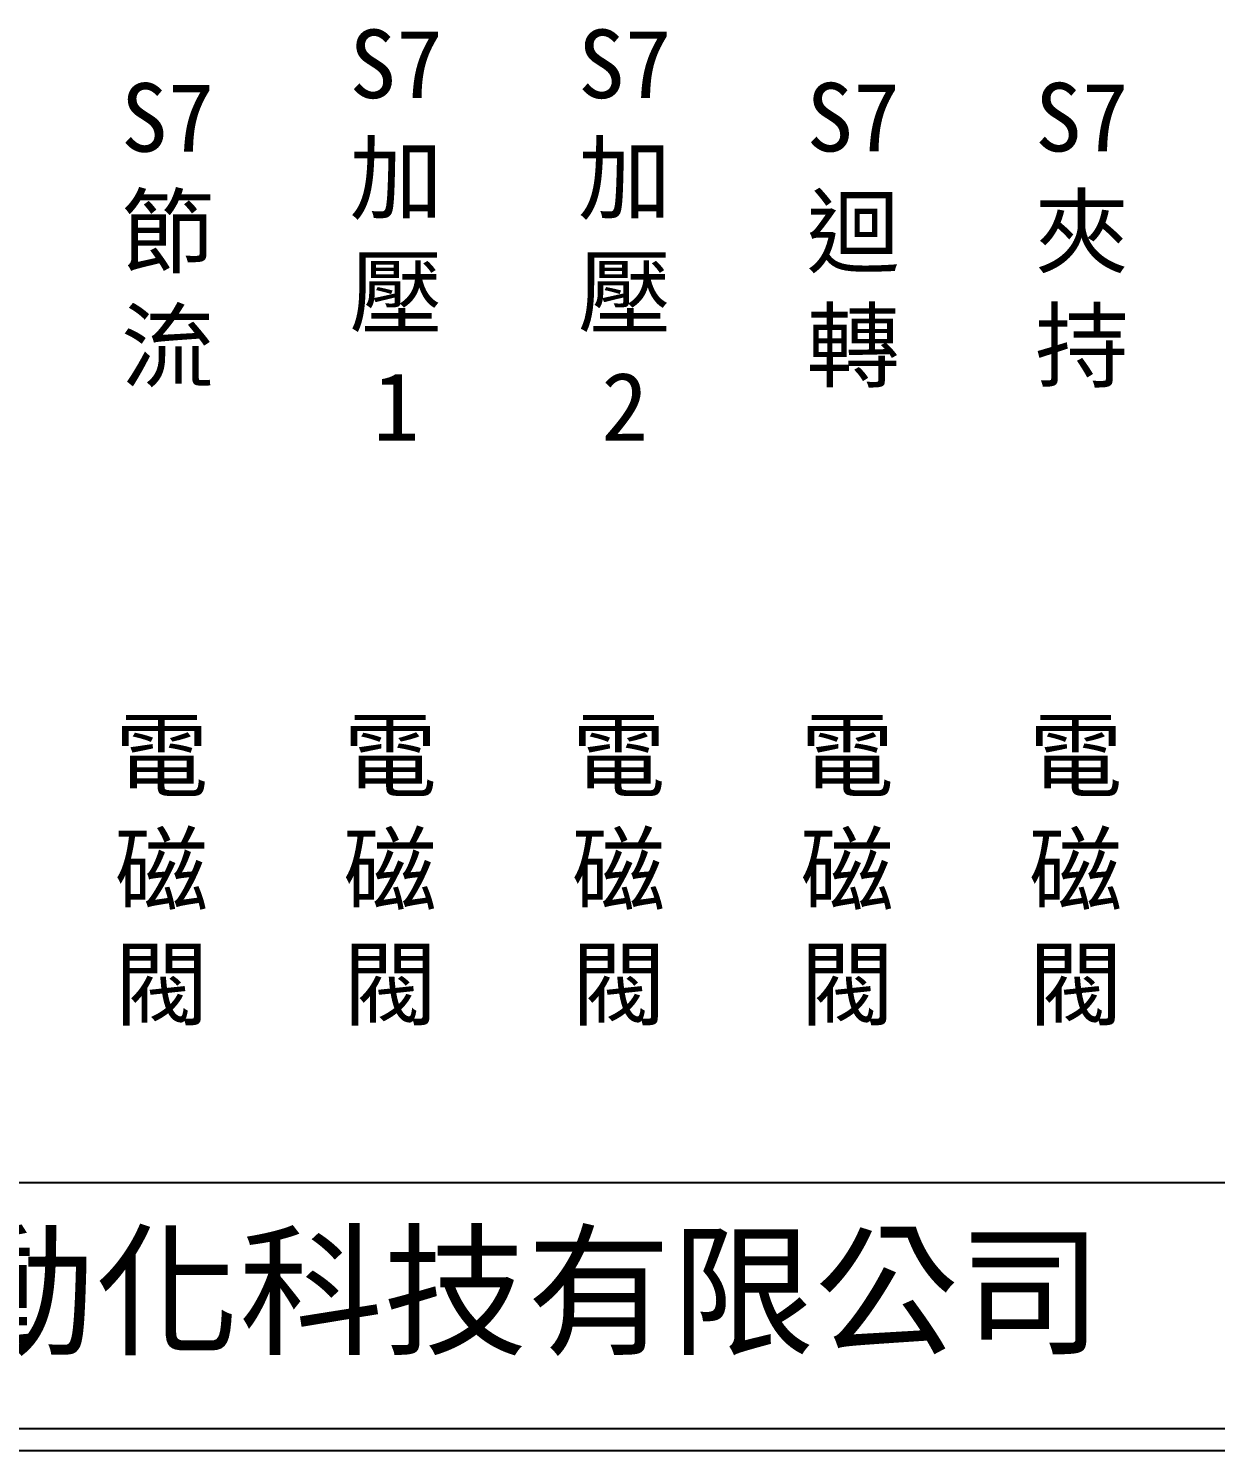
# Model space of a CAD drawing. Extents: x 889 to 1176, y 251 to 455.
# Drawn here: x 956.6 to 1024.1, y 251.2 to 332.1 of the extents above; entities that cross this region are included whole.
import ezdxf

# ---------------------------------------------------------------- set-up
doc = ezdxf.new("R2010")
doc.units = 0
doc.layers.add('圖框層', color=7, linetype='CONTINUOUS')
doc.layers.add('標尺寸層', color=3, linetype='CONTINUOUS')
doc.styles.add('CNS', font='romanc.shx', dxfattribs={"bigfont": 'chineset.shx'})
doc.styles.add('STSL', font='kaiu.ttf')

msp = doc.modelspace()

# ---------------------------------------------------------------- linework, layer by layer
at = {"layer": '圖框層', "color": 7}
for p, q in [((890.321, 266.445), (1174.821, 266.445)), ((890.321, 252.445), (1174.821, 252.445)), ((889.071, 251.195), (1176.071, 251.195))]:
    msp.add_line(p, q, dxfattribs=at)

# ---------------------------------------------------------------- texts
at = {"layer": '圖框層', "color": 7, "style": 'STSL'}
msp.add_text('泓陞自動化科技有限公司', height=6, dxfattribs=at).set_placement((927.675, 257.271))
at = {"layer": '標尺寸層', "color": 7, "char_height": 3.9, "attachment_point": 5, "style": 'CNS'}
for s, insert, width in [('{\\fDFKai-SB|b0|i0|c136|p65;S7\\P加壓1}', (977.524, 320.36), 2.84806), ('{\\fDFKai-SB|b0|i0|c136|p65;S7\\P加壓2}', (990.524, 320.36), 2.84806), ('{\\fDFKai-SB|b0|i0|c136|p65;S7\\P節流}', (964.524, 320.36), 2.84806), ('{\\fDFKai-SB|b0|i0|c136|p65;S7迴轉}', (1003.524, 320.36), 2.84806), ('{\\fDFKai-SB|b0|i0|c136|p65;S7\\P夾持}', (1016.524, 320.36), 2.84806), ('{\\fDFKai-SB|b0|i0|c136|p65;電磁閥}', (964.179, 284.036), 8.6627), ('{\\fDFKai-SB|b0|i0|c136|p65;電磁閥}', (977.179, 284.036), 8.6627), ('{\\fDFKai-SB|b0|i0|c136|p65;電磁閥}', (990.179, 284.036), 8.6627), ('{\\fDFKai-SB|b0|i0|c136|p65;電磁閥}', (1003.179, 284.036), 8.6627), ('{\\fDFKai-SB|b0|i0|c136|p65;電磁閥}', (1016.179, 284.036), 8.6627)]:
    msp.add_mtext(s, dxfattribs=dict(at, insert=insert, width=width))

doc.saveas('drawing.dxf')
